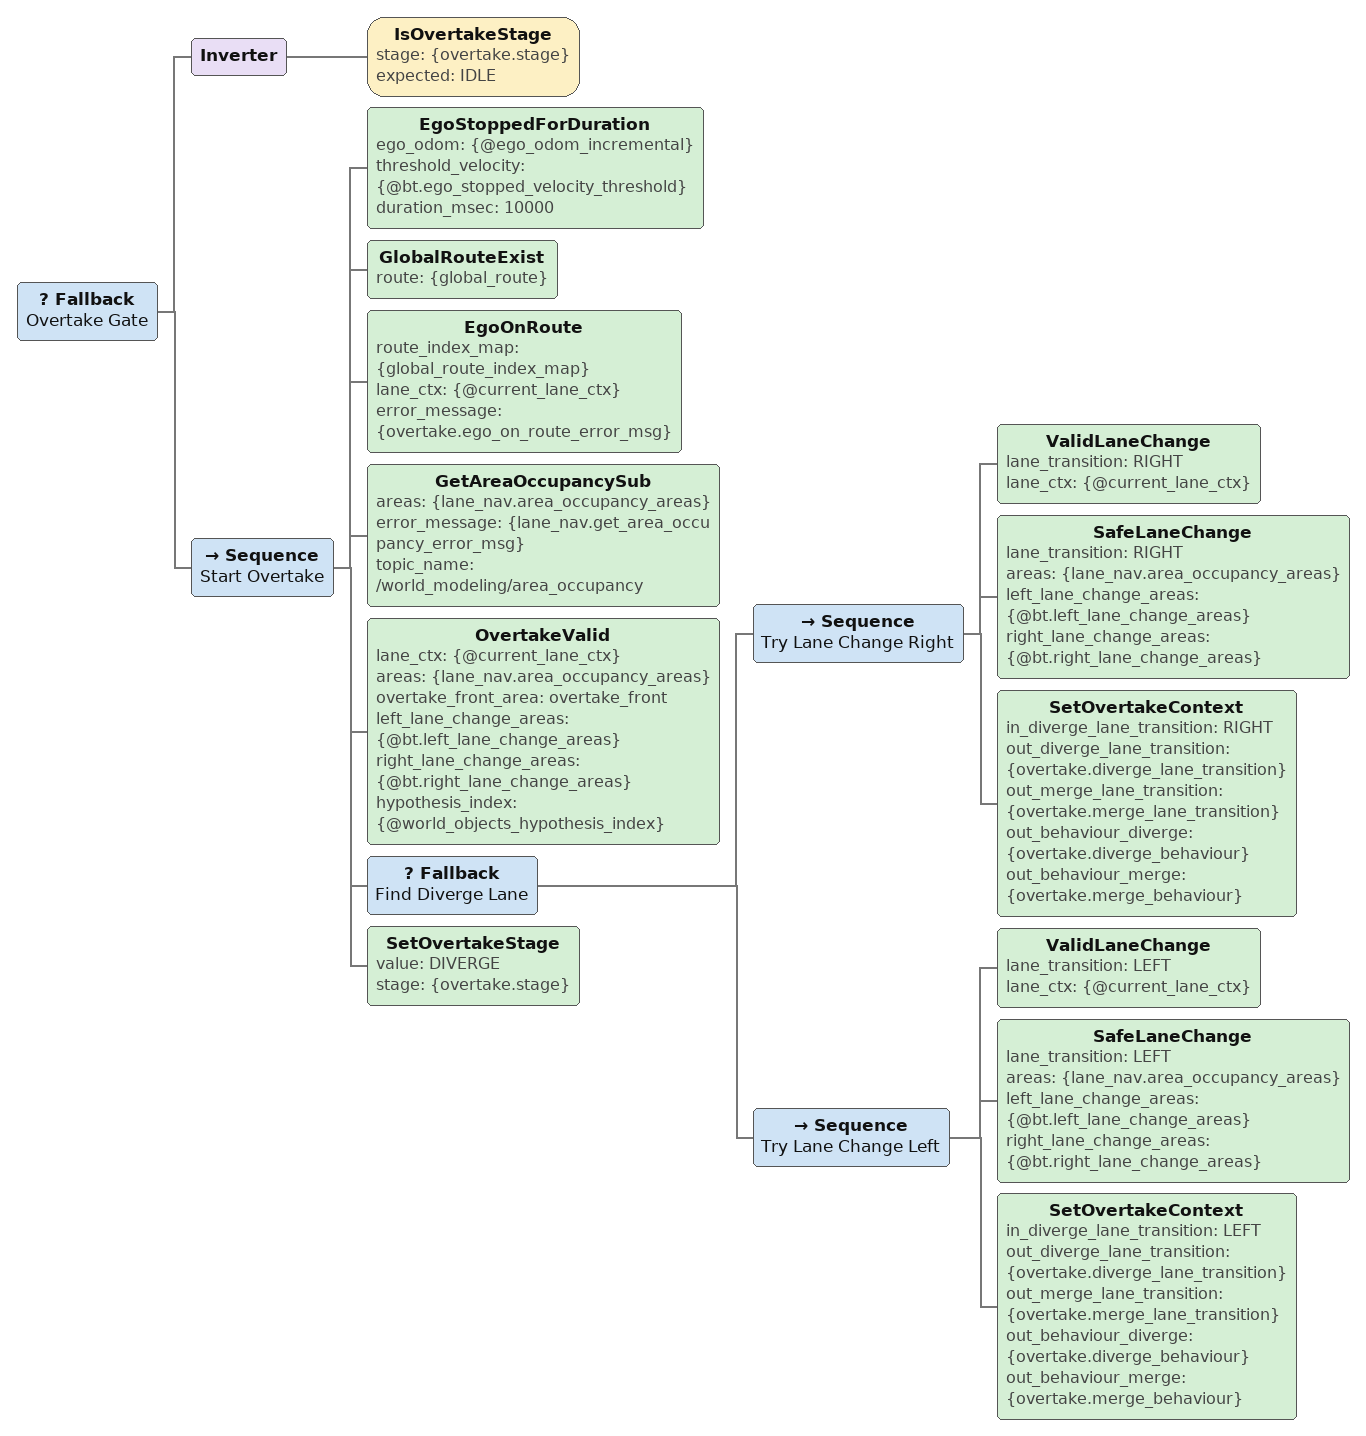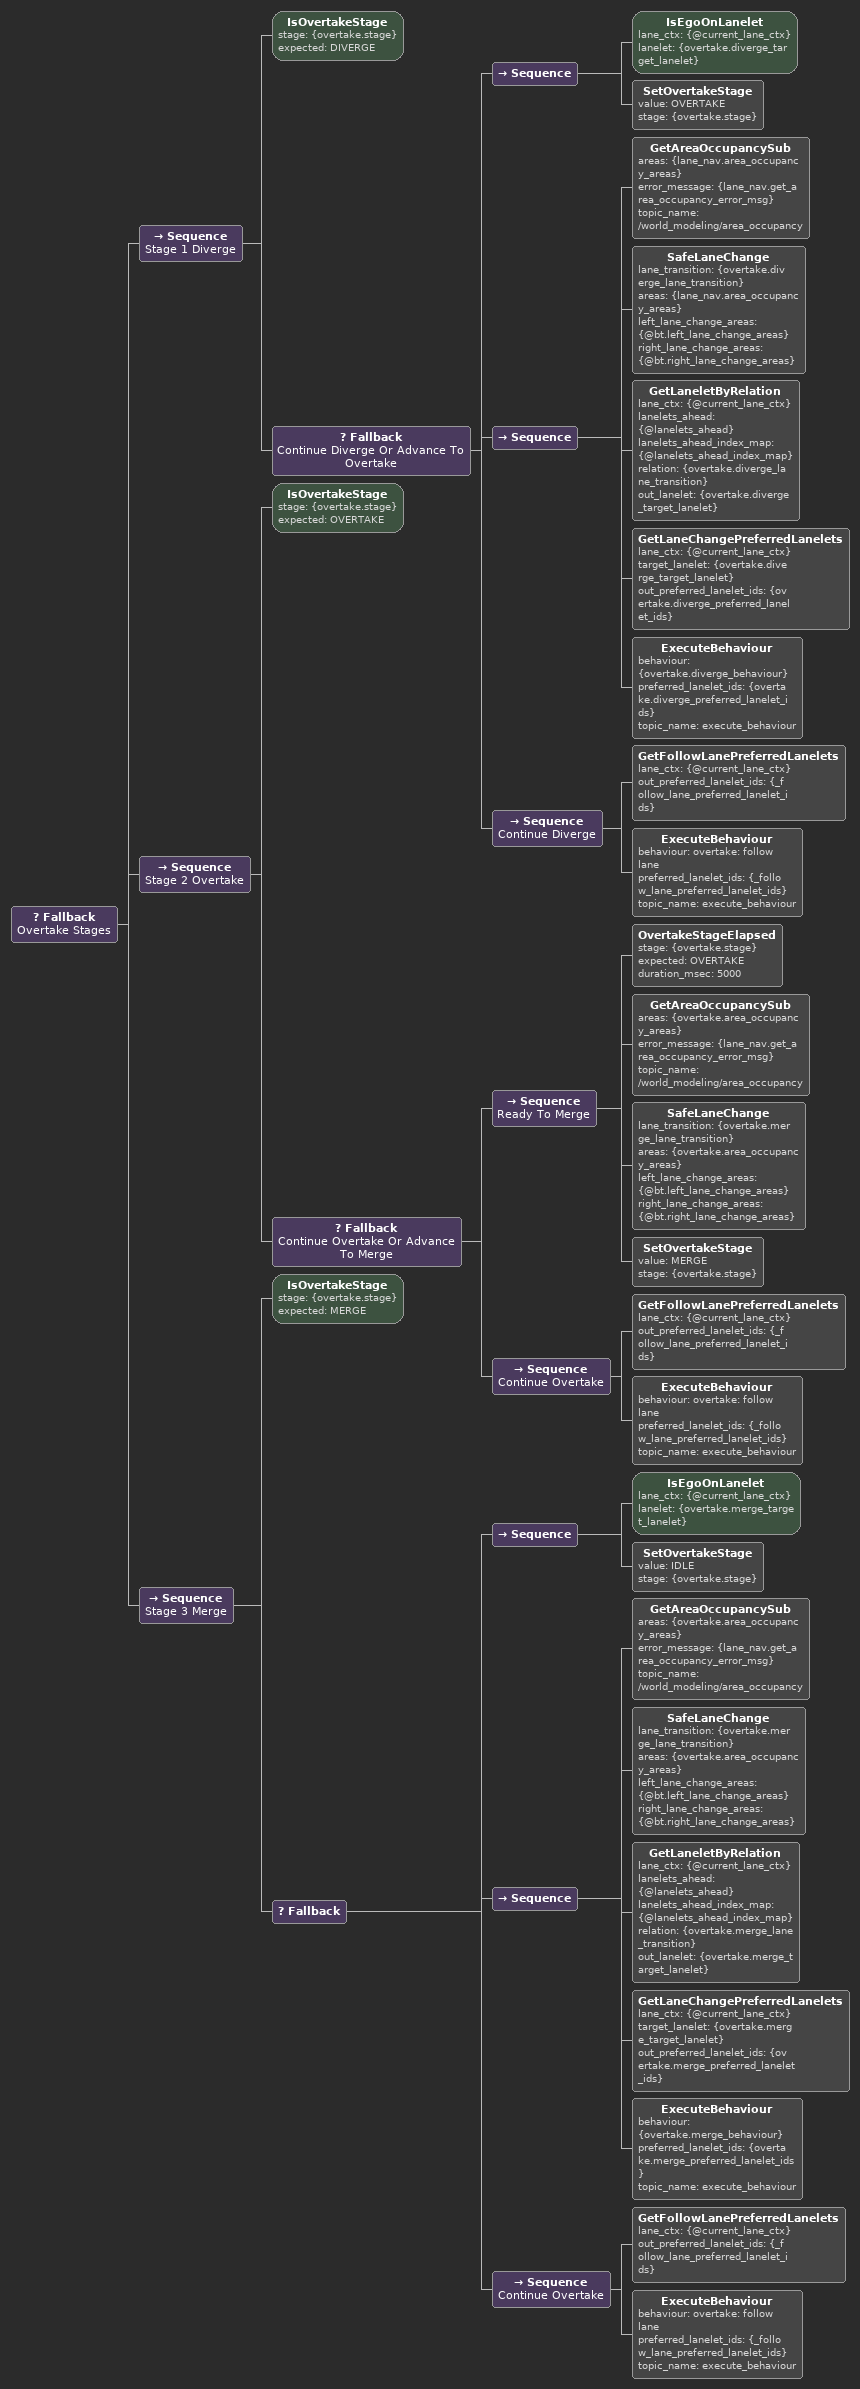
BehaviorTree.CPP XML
<Fallback name="Overtake Gate">

  <!-- continue overtaking if already active -->
  <Inverter>
    <IsOvertakeStage stage="{overtake.stage}" expected="IDLE"/>
  </Inverter>

  <!-- else decide whether we should overtake -->
  <Sequence name="Start Overtake">
    <EgoStoppedForDuration ego_odom="{@ego_odom_incremental}" threshold_velocity="{@bt.ego_stopped_velocity_threshold}" duration_msec="10000"/>
    <GlobalRouteExist route="{global_route}"/>
    <EgoOnRoute route_index_map="{global_route_index_map}" lane_ctx="{@current_lane_ctx}" error_message="{overtake.ego_on_route_error_msg}"/>
    <!-- get area occupancy -->
    <GetAreaOccupancySub areas="{lane_nav.area_occupancy_areas}" error_message="{lane_nav.get_area_occupancy_error_msg}" topic_name="/world_modeling/area_occupancy"/>
    <OvertakeValid lane_ctx="{@current_lane_ctx}" areas="{lane_nav.area_occupancy_areas}" overtake_front_area="overtake_front" left_lane_change_areas="{@bt.left_lane_change_areas}" right_lane_change_areas="{@bt.right_lane_change_areas}" hypothesis_index="{@world_objects_hypothesis_index}"/>

    <!-- find either left or right lane transition valid and safe for diverging stage -->
    <Fallback name="Find Diverge Lane">
      <Sequence name="Try Lane Change Right">
        <ValidLaneChange lane_transition="RIGHT" lane_ctx="{@current_lane_ctx}"/>

        <SafeLaneChange lane_transition="RIGHT" areas="{lane_nav.area_occupancy_areas}" left_lane_change_areas="{@bt.left_lane_change_areas}" right_lane_change_areas="{@bt.right_lane_change_areas}"/>

        <SetOvertakeContext in_diverge_lane_transition="RIGHT" out_diverge_lane_transition="{overtake.diverge_lane_transition}" out_merge_lane_transition="{overtake.merge_lane_transition}" out_behaviour_diverge="{overtake.diverge_behaviour}" out_behaviour_merge="{overtake.merge_behaviour}"/>
      </Sequence>

      <Sequence name="Try Lane Change Left">
        <ValidLaneChange lane_transition="LEFT" lane_ctx="{@current_lane_ctx}"/>

        <SafeLaneChange lane_transition="LEFT" areas="{lane_nav.area_occupancy_areas}" left_lane_change_areas="{@bt.left_lane_change_areas}" right_lane_change_areas="{@bt.right_lane_change_areas}"/>

        <SetOvertakeContext in_diverge_lane_transition="LEFT" out_diverge_lane_transition="{overtake.diverge_lane_transition}" out_merge_lane_transition="{overtake.merge_lane_transition}" out_behaviour_diverge="{overtake.diverge_behaviour}" out_behaviour_merge="{overtake.merge_behaviour}"/>
      </Sequence>
    </Fallback>

    <SetOvertakeStage value="DIVERGE" stage="{overtake.stage}"/>

  </Sequence>

</Fallback>

<Fallback name="Overtake Stages">

  <!-- Stage 1: Diverge -->
  <Sequence name="Stage 1 Diverge">
    <IsOvertakeStage stage="{overtake.stage}" expected="DIVERGE"/>
    <Fallback name="Continue Diverge Or Advance To Overtake">
      <Sequence>
        <!-- if ego is in target lanelet (diverge complete) -->
        <IsEgoOnLanelet lane_ctx="{@current_lane_ctx}" lanelet="{overtake.diverge_target_lanelet}"/>
        <!-- the target lanelet here will just be the  -->
        <SetOvertakeStage value="OVERTAKE" stage="{overtake.stage}"/>
      </Sequence>
      <Sequence>
        <GetAreaOccupancySub areas="{lane_nav.area_occupancy_areas}" error_message="{lane_nav.get_area_occupancy_error_msg}" topic_name="/world_modeling/area_occupancy"/>

        <SafeLaneChange lane_transition="{overtake.diverge_lane_transition}" areas="{lane_nav.area_occupancy_areas}" left_lane_change_areas="{@bt.left_lane_change_areas}" right_lane_change_areas="{@bt.right_lane_change_areas}"/>

        <GetLaneletByRelation lane_ctx="{@current_lane_ctx}" lanelets_ahead="{@lanelets_ahead}" lanelets_ahead_index_map="{@lanelets_ahead_index_map}" relation="{overtake.diverge_lane_transition}" out_lanelet="{overtake.diverge_target_lanelet}"/>

        <GetLaneChangePreferredLanelets lane_ctx="{@current_lane_ctx}" target_lanelet="{overtake.diverge_target_lanelet}" out_preferred_lanelet_ids="{overtake.diverge_preferred_lanelet_ids}"/>

        <ExecuteBehaviour behaviour="{overtake.diverge_behaviour}" preferred_lanelet_ids="{overtake.diverge_preferred_lanelet_ids}" topic_name="execute_behaviour"/>
      </Sequence>
      <Sequence name="Continue Diverge">
        <GetFollowLanePreferredLanelets lane_ctx="{@current_lane_ctx}" out_preferred_lanelet_ids="{_follow_lane_preferred_lanelet_ids}"/>
        <ExecuteBehaviour behaviour="overtake: follow lane" preferred_lanelet_ids="{_follow_lane_preferred_lanelet_ids}" topic_name="execute_behaviour"/>
      </Sequence>
    </Fallback>

  </Sequence>

  <!-- Stage 2: Overtake -->
  <Sequence name="Stage 2 Overtake">
    <IsOvertakeStage stage="{overtake.stage}" expected="OVERTAKE"/>
    <Fallback name="Continue Overtake Or Advance To Merge">
      <Sequence name="Ready To Merge">
        <!-- wait for 5 seconds before trying to merge back in -->
        <OvertakeStageElapsed stage="{overtake.stage}" expected="OVERTAKE" duration_msec="5000"/>
        <!-- for now and to see even if works -->
        <!-- if area on the lane diverged from is safe to merge back -->
        <!-- then we assume that we passed the object -->
        <!-- todo later: acutally check if we passed the object -->

        <GetAreaOccupancySub areas="{overtake.area_occupancy_areas}" error_message="{lane_nav.get_area_occupancy_error_msg}" topic_name="/world_modeling/area_occupancy"/>

        <SafeLaneChange lane_transition="{overtake.merge_lane_transition}" areas="{overtake.area_occupancy_areas}" left_lane_change_areas="{@bt.left_lane_change_areas}" right_lane_change_areas="{@bt.right_lane_change_areas}"/>

        <SetOvertakeStage value="MERGE" stage="{overtake.stage}"/>
      </Sequence>
      <Sequence name="Continue Overtake">
        <GetFollowLanePreferredLanelets lane_ctx="{@current_lane_ctx}" out_preferred_lanelet_ids="{_follow_lane_preferred_lanelet_ids}"/>
        <ExecuteBehaviour behaviour="overtake: follow lane" preferred_lanelet_ids="{_follow_lane_preferred_lanelet_ids}" topic_name="execute_behaviour"/>
      </Sequence>
    </Fallback>
  </Sequence>

  <!-- Stage 3: Merge -->
  <Sequence name="Stage 3 Merge">
    <IsOvertakeStage stage="{overtake.stage}" expected="MERGE"/>

    <!-- if ego is in target lanelet (merge complete) -->

    <Fallback>
      <Sequence>
        <IsEgoOnLanelet lane_ctx="{@current_lane_ctx}" lanelet="{overtake.merge_target_lanelet}"/>
        <SetOvertakeStage value="IDLE" stage="{overtake.stage}"/>
      </Sequence>
      <!-- choose to  -->
      <Sequence>
        <GetAreaOccupancySub areas="{overtake.area_occupancy_areas}" error_message="{lane_nav.get_area_occupancy_error_msg}" topic_name="/world_modeling/area_occupancy"/>

        <SafeLaneChange lane_transition="{overtake.merge_lane_transition}" areas="{overtake.area_occupancy_areas}" left_lane_change_areas="{@bt.left_lane_change_areas}" right_lane_change_areas="{@bt.right_lane_change_areas}"/>

        <GetLaneletByRelation lane_ctx="{@current_lane_ctx}" lanelets_ahead="{@lanelets_ahead}" lanelets_ahead_index_map="{@lanelets_ahead_index_map}" relation="{overtake.merge_lane_transition}" out_lanelet="{overtake.merge_target_lanelet}"/>

        <GetLaneChangePreferredLanelets lane_ctx="{@current_lane_ctx}" target_lanelet="{overtake.merge_target_lanelet}" out_preferred_lanelet_ids="{overtake.merge_preferred_lanelet_ids}"/>

        <ExecuteBehaviour behaviour="{overtake.merge_behaviour}" preferred_lanelet_ids="{overtake.merge_preferred_lanelet_ids}" topic_name="execute_behaviour"/>
      </Sequence>

      <Sequence name="Continue Overtake">
        <GetFollowLanePreferredLanelets lane_ctx="{@current_lane_ctx}" out_preferred_lanelet_ids="{_follow_lane_preferred_lanelet_ids}"/>
        <ExecuteBehaviour behaviour="overtake: follow lane" preferred_lanelet_ids="{_follow_lane_preferred_lanelet_ids}" topic_name="execute_behaviour"/>
      </Sequence>
    </Fallback>
  </Sequence>

</Fallback>
